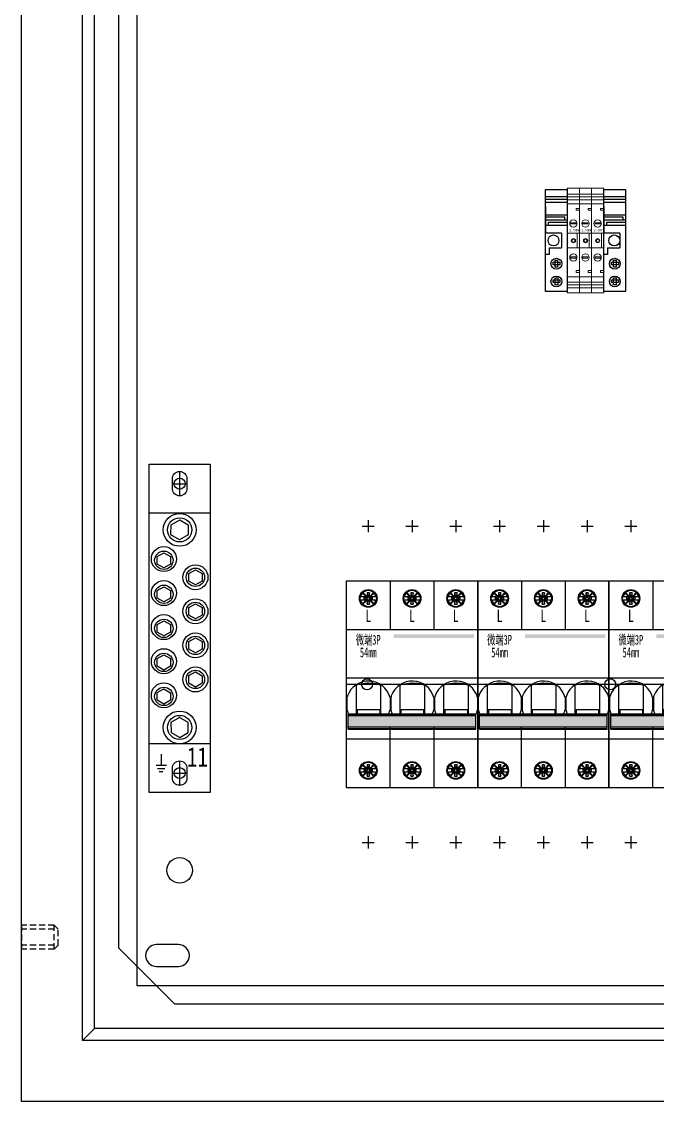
# Model space of a CAD drawing. Extents: x 1461237 to 1461837, y 399091 to 400091.
# Drawn here: x 1461236.8 to 1461498.3, y 399090.6 to 399534.6 of the extents above; entities that cross this region are included whole.
import ezdxf
from ezdxf.enums import TextEntityAlignment as Align

# ---------------------------------------------------------------- set-up
doc = ezdxf.new("R2010")
doc.units = 0
doc.header["$MEASUREMENT"] = 0
for name, pattern in [('DASH', [0.35, 0.25, -0.1]), ('HIDDEN', [0.375, 0.25, -0.125]), ('LYJS-XX', [0.35, 0.25, -0.1])]:
    doc.linetypes.add(name, pattern=pattern)
for name, color, linetype in [('LY-JS-BJ', 7, 'Continuous'), ('LY-JS-YQJ', 7, 'Continuous'), ('布置图', 20, 'Continuous')]:
    doc.layers.add(name, color=color, linetype=linetype)
doc.layers.add('LY-二次控制图', color=7, linetype='Continuous', lineweight=18)
doc.styles.add('-宋体', font='', dxfattribs={"width": 0.65})
doc.styles.add('LY-SJ-元器件', font='', dxfattribs={"width": 0.6, "height": 4})
doc.styles.get('-宋体').set_extended_font_data('NSimSun')
doc.styles.get('LY-SJ-元器件').set_extended_font_data('SimSun')

# ---------------------------------------------------------------- blocks, each defined once
blk = doc.blocks.new('A$C7F2E4CF4')
at = {"layer": 'LY-JS-YQJ', "color": 1, "linetype": 'DASH'}
for p, q in [((0, 5), (0, -5)), ((-3, 0), (3, 0))]:
    blk.add_line(p, q, dxfattribs=at)
at = {"layer": 'LY-JS-YQJ', "color": 0, "linetype": 'ByBlock'}
blk.add_lwpolyline([(0, 5), (0, 5, -0.414214), (3, 2), (3, -2, -0.414214), (0, -5), (0, -5, -0.414214), (-3, -2), (-3, 2, -0.414214)], format="xyb", close=True, dxfattribs=at)
blk = doc.blocks.new('11位地排2021')
at = {"layer": 'LY-JS-YQJ', "color": 1, "linetype": 'ByBlock'}
for p, q in [((4.95, 15.76), (4.95, 11.28)), ((2.87, 11.28), (7.03, 11.28)), ((3.41, 9.93), (6.43, 9.93)), ((4.14, 8.58), (5.65, 8.58))]:
    blk.add_line(p, q, dxfattribs=at)
at = {"layer": 'LY-JS-YQJ', "color": 2, "linetype": 'ByBlock'}
blk.add_lwpolyline([(25, 135), (25, 0), (0, 0), (0, 135)], close=True, dxfattribs=at)
for points in [[(0, 115), (25, 115)], [(25, 20), (0, 20)]]:
    blk.add_lwpolyline(points, dxfattribs=at)
at = {"layer": 'LY-JS-YQJ', "color": 3}
for points in [[(12.49, 103.91), (8.94, 105.97), (8.96, 110.07), (12.51, 112.1), (16.06, 110.04), (16.04, 105.94)], [(5.99, 92.38), (3.29, 93.95), (3.3, 97.07), (6.01, 98.62), (8.71, 97.05), (8.7, 93.93)], [(18.99, 85.38), (16.29, 86.95), (16.3, 90.07), (19.01, 91.62), (21.71, 90.05), (21.7, 86.93)], [(5.99, 78.38), (3.29, 79.95), (3.3, 83.07), (6.01, 84.62), (8.71, 83.05), (8.7, 79.93)], [(18.99, 71.38), (16.29, 72.95), (16.3, 76.07), (19.01, 77.62), (21.71, 76.05), (21.7, 72.93)], [(5.99, 64.38), (3.29, 65.95), (3.3, 69.07), (6.01, 70.62), (8.71, 69.05), (8.7, 65.93)], [(18.99, 57.38), (16.29, 58.95), (16.3, 62.07), (19.01, 63.62), (21.71, 62.05), (21.7, 58.93)], [(5.99, 50.38), (3.29, 51.95), (3.3, 55.07), (6.01, 56.62), (8.71, 55.05), (8.7, 51.93)], [(18.99, 43.38), (16.29, 44.95), (16.3, 48.07), (19.01, 49.62), (21.71, 48.05), (21.7, 44.93)], [(5.99, 36.38), (3.29, 37.95), (3.3, 41.07), (6.01, 42.62), (8.71, 41.05), (8.7, 37.93)], [(12.49, 30.86), (8.94, 28.8), (8.96, 24.7), (12.51, 22.66), (16.06, 24.72), (16.04, 28.82)]]:
    blk.add_lwpolyline(points, close=True, dxfattribs=at)
for centre, radius in [((12.5, 108.01), 6.76), ((12.5, 108.01), 4.97), ((6, 96), 5.14), ((6, 95.5), 3.78), ((19, 88.5), 5.14), ((19, 88.5), 3.78), ((6, 82), 5.14), ((6, 81.5), 3.78), ((19, 74.5), 5.14), ((19, 74.5), 3.78), ((6, 68), 5.14), ((6, 67.5), 3.78), ((19, 60.5), 5.14), ((19, 60.5), 3.78), ((6, 54), 5.14), ((6, 53.5), 3.78), ((19, 46.5), 5.14), ((19, 46.5), 3.78), ((6, 40), 5.14), ((6, 39.5), 3.78), ((12.5, 26.76), 6.76), ((12.5, 26.76), 4.97)]:
    blk.add_circle(centre, radius, dxfattribs=at)
at = {"layer": 'LY-JS-YQJ', "color": 0}
for p in [(12.5, 127), (12.5, 8)]:
    blk.add_blockref('A$C7F2E4CF4', p, dxfattribs=at)
at = {"layer": 'LY-JS-YQJ', "color": 4, "style": '-宋体', "width": 0.8}
blk.add_text('11', height=8, dxfattribs=at).set_placement((15.47, 10.63))
blk = doc.blocks.new('端子堵头')
at = {"layer": 'LY-JS-YQJ'}
for p, q in [((0, 39.03), (9, 39.03)), ((0, 37.96), (9, 37.96)), ((0, 36.73), (9, 36.73)), ((0, 35), (0, 24)), ((0, 31.48), (9, 31.48)), ((9, 35), (9, 24)), ((9, 34.58), (9, 33.47)), ((7.97, 30.59), (0, 30.59)), ((0, 29.53), (9, 29.53)), ((0, 27.32), (9, 27.32)), ((1.25, 27.32), (1.25, 28.56)), ((1.25, 28.56), (9, 28.56)), ((7.97, 29.53), (7.97, 30.59)), ((6.66, 24), (0, 24)), ((6.66, 24), (6.66, 18)), ((1.59, 18), (1.59, 15.27)), ((1.59, 18), (6.66, 18)), ((1.59, 15.27), (0, 15.27))]:
    blk.add_line(p, q, dxfattribs=at)
for points in [[(0, 42), (9, 42), (9, 0), (0, 0)], [(3.2, 12.05), (6.01, 12.05), (6.01, 10.99), (3.2, 10.99)], [(5.06, 12.84), (5.06, 10.03), (3.99, 10.03), (3.99, 12.84)], [(3.2, 4.76), (6.01, 4.76), (6.01, 3.69), (3.2, 3.69)], [(5.13, 5.6), (5.13, 2.79), (4.06, 2.79), (4.06, 5.6)]]:
    blk.add_lwpolyline(points, close=True, dxfattribs=at)
for centre in [(4.54, 11.43), (4.54, 4.14)]:
    blk.add_circle(centre, 2.23, dxfattribs=at)
blk = doc.blocks.new('A$C03D07FCC')
for p, q in [((0, 19.03), (5, 19.03)), ((0, 17.96), (5, 17.96)), ((5, 19.03), (10, 19.03)), ((5, 17.96), (10, 17.96)), ((0, 16.73), (5, 16.73)), ((5, 16.73), (10, 16.73)), ((5, 13.21), (3.66, 13.21)), ((3.66, 13.21), (3.66, 12.43)), ((3.66, 12.43), (5, 12.43)), ((5, 12.43), (5, 11.32)), ((10, 13.21), (8.66, 13.21)), ((8.66, 13.21), (8.66, 12.43)), ((8.66, 12.43), (10, 12.43)), ((0, 3), (5, 3)), ((4.07, 3), (4.07, -3)), ((5, 3), (10, 3)), ((9.07, 3), (9.07, -3)), ((0, -3), (5, -3)), ((5, -3), (10, -3)), ((5, -12.33), (3.66, -12.33)), ((3.66, -12.33), (3.66, -13.11)), ((3.66, -13.11), (5, -13.11)), ((10, -12.33), (8.66, -12.33)), ((8.66, -12.33), (8.66, -13.11)), ((8.66, -13.11), (10, -13.11)), ((0, -17.12), (5, -17.12)), ((5, -17.12), (10, -17.12)), ((0, -18.19), (5, -18.19)), ((0, -19.42), (5, -19.42)), ((5, -18.19), (10, -18.19)), ((5, -19.42), (10, -19.42))]:
    blk.add_line(p, q)
at = {"color": 2}
for p, q in [((10, 19.03), (15, 19.03)), ((10, 17.96), (15, 17.96)), ((10, 16.73), (15, 16.73)), ((10, 12.43), (10, 11.32)), ((15, 13.21), (13.66, 13.21)), ((13.66, 13.21), (13.66, 12.43)), ((13.66, 12.43), (15, 12.43)), ((15, 12.43), (15, 11.32)), ((10, 3), (15, 3)), ((14.07, 3), (14.07, -3)), ((10, -3), (15, -3)), ((15, -12.33), (13.66, -12.33)), ((13.66, -12.33), (13.66, -13.11)), ((13.66, -13.11), (15, -13.11)), ((10, -17.12), (15, -17.12)), ((10, -18.19), (15, -18.19)), ((10, -19.42), (15, -19.42))]:
    blk.add_line(p, q, dxfattribs=at)
for points in [[(0, 21.5), (5, 21.5), (5, -21.5), (0, -21.5)], [(5, 21.5), (10, 21.5), (10, -21.5), (5, -21.5)], [(0, 15), (5, 15), (5, -15), (0, -15)], [(5, 15), (10, 15), (10, -15), (5, -15)], [(1.47, 7.3), (3.53, 7.3), (3.53, 6.79), (1.47, 6.79)], [(6.47, 7.3), (8.53, 7.3), (8.53, 6.79), (6.47, 6.79)], [(1.47, -6.71), (3.53, -6.71), (3.53, -7.23), (1.47, -7.23)], [(6.47, -6.71), (8.53, -6.71), (8.53, -7.23), (6.47, -7.23)]]:
    blk.add_lwpolyline(points, close=True)
for points in [[(10, 21.5), (15, 21.5), (15, -21.5), (10, -21.5)], [(10, 15), (15, 15), (15, -15), (10, -15)], [(11.47, 7.3), (13.53, 7.3), (13.53, 6.79), (11.47, 6.79)], [(11.47, -6.71), (13.53, -6.71), (13.53, -7.23), (11.47, -7.23)]]:
    blk.add_lwpolyline(points, close=True, dxfattribs=at)
for centre, radius in [((2.5, 7), 1.5), ((7.5, 7), 1.5), ((2.52, -0.08), 0.879), ((2.52, -0.08), 0.879), ((2.52, -0.08), 0.59), ((7.52, -0.08), 0.879), ((7.52, -0.08), 0.879), ((7.52, -0.08), 0.59), ((2.5, -7), 1.5), ((7.5, -7), 1.5)]:
    blk.add_circle(centre, radius)
for centre, radius in [((12.5, 7), 1.5), ((12.52, -0.08), 0.879), ((12.52, -0.08), 0.879), ((12.52, -0.08), 0.59), ((12.5, -7), 1.5)]:
    blk.add_circle(centre, radius, dxfattribs=at)
at = {"layer": 'LY-二次控制图', "lineweight": -3}
blk.add_blockref('端子堵头', (15, -21), dxfattribs=at)
at = {"char_height": 1, "width": 2.5692, "attachment_point": 1}
for insert in [(0.91, 4.81), (5.91, 4.81)]:
    blk.add_mtext('2.5mm', dxfattribs=dict(at, insert=insert))
at = {"color": 2, "insert": (10.91, 4.81), "char_height": 1, "width": 2.5692, "attachment_point": 1}
blk.add_mtext('2.5mm', dxfattribs=at)
blk = doc.blocks.new('微端3P-54mm-2022.1')
h = blk.add_hatch(color=3)
h.dxf.hatch_style = 1
h.paths.add_polyline_path([(52.5, 19), (52.5, 20.5), (19.5, 20.5), (19.5, 19)])
h = blk.add_hatch(color=0)
h.dxf.hatch_style = 1
h.paths.add_polyline_path([(53.3, -17.47), (53.3, -12.97), (0.7, -12.97), (0.7, -17.47)])
at = {"color": 1}
for p, q in [((9, 67.5), (9, 62.5)), ((27, 67.5), (27, 62.5)), ((45, 67.5), (45, 62.5)), ((6.5, 65), (11.5, 65)), ((24.5, 65), (29.5, 65)), ((42.5, 65), (47.5, 65)), ((0, 0), (54, 0)), ((6.5, -65), (11.5, -65)), ((9, -62.5), (9, -67.5)), ((24.5, -65), (29.5, -65)), ((27, -62.5), (27, -67.5)), ((42.5, -65), (47.5, -65)), ((45, -62.5), (45, -67.5))]:
    blk.add_line(p, q, dxfattribs=at)
at = {"color": 0}
for p, q in [((0, -42.5), (0, 42.5)), ((0, 42.5), (54, 42.5)), ((18, 42.5), (18, 22.5)), ((36, 42.5), (36, 22.5)), ((54, 42.5), (54, -42.5)), ((0, 22.5), (54, 22.5)), ((54, 2.5), (0, 2.5)), ((18, -42.5), (18, -17.47)), ((36, -17.47), (36, -42.5)), ((54, -22.5), (0, -22.5)), ((54, -42.5), (0, -42.5))]:
    blk.add_line(p, q, dxfattribs=at)
at = {"color": 0, "linetype": 'Continuous', "lineweight": 25}
for p, q in [((7.95, 35.91), (5.59, 35.91)), ((6.7, 37.82), (6.49, 37.61)), ((6.49, 37.61), (6.6, 37.5)), ((6.6, 37.5), (8.15, 35.95)), ((6.81, 37.71), (6.7, 37.82)), ((8.39, 36.13), (6.81, 37.71)), ((7.25, 35.91), (7.25, 34.71)), ((7.25, 35.91), (8, 35.46)), ((8.5, 37.66), (8.5, 36.46)), ((8.5, 37.66), (8.85, 36.31)), ((9.5, 37.66), (8.5, 37.66)), ((8.5, 36.46), (8.85, 35.96)), ((9.15, 36.31), (8.85, 36.31)), ((8.85, 36.31), (8.85, 35.96)), ((9.5, 37.66), (9.15, 36.31)), ((9.5, 36.46), (9.15, 35.96)), ((9.15, 35.96), (9.15, 36.31)), ((9.5, 36.46), (9.5, 37.66)), ((11.19, 37.71), (9.61, 36.13)), ((9.85, 35.95), (11.4, 37.5)), ((10.75, 35.91), (10, 35.46)), ((12.42, 35.91), (10.05, 35.91)), ((10.75, 34.71), (10.75, 35.91)), ((11.3, 37.82), (11.19, 37.71)), ((11.51, 37.61), (11.3, 37.82)), ((11.4, 37.5), (11.51, 37.61)), ((25.95, 35.91), (23.59, 35.91)), ((24.7, 37.82), (24.49, 37.61)), ((24.49, 37.61), (24.6, 37.5)), ((24.6, 37.5), (26.15, 35.95)), ((24.81, 37.71), (24.7, 37.82)), ((26.39, 36.13), (24.81, 37.71)), ((25.25, 35.91), (25.25, 34.71)), ((25.25, 35.91), (26, 35.46)), ((27.5, 37.66), (26.5, 37.66)), ((26.5, 37.66), (26.5, 36.46)), ((26.5, 37.66), (26.85, 36.31)), ((26.5, 36.46), (26.85, 35.96)), ((26.85, 36.31), (26.85, 35.96)), ((27.15, 36.31), (26.85, 36.31)), ((27.5, 37.66), (27.15, 36.31)), ((27.5, 36.46), (27.15, 35.96)), ((27.15, 35.96), (27.15, 36.31)), ((27.5, 36.46), (27.5, 37.66)), ((29.19, 37.71), (27.61, 36.13)), ((27.85, 35.95), (29.4, 37.5)), ((28.75, 35.91), (28, 35.46)), ((30.42, 35.91), (28.05, 35.91)), ((28.75, 34.71), (28.75, 35.91)), ((29.3, 37.82), (29.19, 37.71)), ((29.51, 37.61), (29.3, 37.82)), ((29.4, 37.5), (29.51, 37.61)), ((43.95, 35.91), (41.59, 35.91)), ((42.7, 37.82), (42.49, 37.61)), ((42.49, 37.61), (42.6, 37.5)), ((42.6, 37.5), (44.15, 35.95)), ((42.81, 37.71), (42.7, 37.82)), ((44.39, 36.13), (42.81, 37.71)), ((43.25, 35.91), (43.25, 34.71)), ((43.25, 35.91), (44, 35.46)), ((44.5, 37.66), (44.85, 36.31)), ((45.5, 37.66), (44.5, 37.66)), ((44.5, 37.66), (44.5, 36.46)), ((44.5, 36.46), (44.85, 35.96)), ((44.85, 36.31), (44.85, 35.96)), ((45.15, 36.31), (44.85, 36.31)), ((45.5, 37.66), (45.15, 36.31)), ((45.5, 36.46), (45.15, 35.96)), ((45.15, 35.96), (45.15, 36.31)), ((45.5, 36.46), (45.5, 37.66)), ((47.19, 37.71), (45.61, 36.13)), ((45.85, 35.95), (47.4, 37.5)), ((46.75, 35.91), (46, 35.46)), ((48.42, 35.91), (46.05, 35.91)), ((46.75, 34.71), (46.75, 35.91)), ((47.3, 37.82), (47.19, 37.71)), ((47.51, 37.61), (47.3, 37.82)), ((47.4, 37.5), (47.51, 37.61)), ((5.58, 34.71), (7.95, 34.71)), ((6.6, 33.12), (6.49, 33.01)), ((6.49, 33.01), (6.7, 32.8)), ((8.15, 34.67), (6.6, 33.12)), ((6.7, 32.8), (6.81, 32.91)), ((6.81, 32.91), (8.39, 34.49)), ((7.25, 34.71), (8, 35.16)), ((8, 35.46), (8, 35.16)), ((8.25, 35.46), (8, 35.46)), ((8, 35.16), (8.25, 35.16)), ((8.5, 34.16), (8.85, 34.65)), ((8.5, 32.96), (8.85, 34.31)), ((8.5, 34.16), (8.5, 32.96)), ((8.5, 32.96), (9.5, 32.96)), ((8.85, 34.65), (8.85, 34.31)), ((8.85, 34.31), (9.15, 34.31)), ((9, 31.81), (9, 32.06)), ((9.5, 34.16), (9.15, 34.66)), ((9.15, 34.31), (9.15, 34.66)), ((9.15, 34.31), (9.5, 32.96)), ((9.5, 32.96), (9.5, 34.16)), ((9.61, 34.49), (11.19, 32.91)), ((10, 35.46), (9.75, 35.46)), ((9.75, 35.16), (10, 35.16)), ((11.4, 33.12), (9.85, 34.67)), ((10, 35.16), (10, 35.46)), ((10.75, 34.71), (10, 35.16)), ((10.05, 34.71), (12.41, 34.71)), ((11.19, 32.91), (11.3, 32.8)), ((11.3, 32.8), (11.51, 33.01)), ((11.51, 33.01), (11.4, 33.12)), ((23.58, 34.71), (25.95, 34.71)), ((24.6, 33.12), (24.49, 33.01)), ((24.49, 33.01), (24.7, 32.8)), ((26.15, 34.67), (24.6, 33.12)), ((24.7, 32.8), (24.81, 32.91)), ((24.81, 32.91), (26.39, 34.49)), ((25.25, 34.71), (26, 35.16)), ((26, 35.46), (26, 35.16)), ((26.25, 35.46), (26, 35.46)), ((26, 35.16), (26.25, 35.16)), ((26.5, 34.16), (26.85, 34.65)), ((26.5, 32.96), (26.85, 34.31)), ((26.5, 34.16), (26.5, 32.96)), ((26.5, 32.96), (27.5, 32.96)), ((26.85, 34.65), (26.85, 34.31)), ((26.85, 34.31), (27.15, 34.31)), ((27, 31.81), (27, 32.06)), ((27.15, 34.31), (27.15, 34.66)), ((27.5, 34.16), (27.15, 34.66)), ((27.15, 34.31), (27.5, 32.96)), ((27.5, 32.96), (27.5, 34.16)), ((27.61, 34.49), (29.19, 32.91)), ((28, 35.46), (27.75, 35.46)), ((27.75, 35.16), (28, 35.16)), ((29.4, 33.12), (27.85, 34.67)), ((28, 35.16), (28, 35.46)), ((28.75, 34.71), (28, 35.16)), ((28.05, 34.71), (30.41, 34.71)), ((29.19, 32.91), (29.3, 32.8)), ((29.3, 32.8), (29.51, 33.01)), ((29.51, 33.01), (29.4, 33.12)), ((41.58, 34.71), (43.95, 34.71)), ((42.6, 33.12), (42.49, 33.01)), ((42.49, 33.01), (42.7, 32.8)), ((44.15, 34.67), (42.6, 33.12)), ((42.7, 32.8), (42.81, 32.91)), ((42.81, 32.91), (44.39, 34.49)), ((43.25, 34.71), (44, 35.16)), ((44, 35.46), (44, 35.16)), ((44.25, 35.46), (44, 35.46)), ((44, 35.16), (44.25, 35.16)), ((44.5, 34.16), (44.85, 34.65)), ((44.5, 32.96), (44.85, 34.31)), ((44.5, 34.16), (44.5, 32.96)), ((44.5, 32.96), (45.5, 32.96)), ((44.85, 34.65), (44.85, 34.31)), ((44.85, 34.31), (45.15, 34.31)), ((45, 31.81), (45, 32.06)), ((45.15, 34.31), (45.15, 34.66)), ((45.5, 34.16), (45.15, 34.66)), ((45.15, 34.31), (45.5, 32.96)), ((45.5, 32.96), (45.5, 34.16)), ((45.61, 34.49), (47.19, 32.91)), ((46, 35.46), (45.75, 35.46)), ((45.75, 35.16), (46, 35.16)), ((47.4, 33.12), (45.85, 34.67)), ((46, 35.16), (46, 35.46)), ((46.75, 34.71), (46, 35.16)), ((46.05, 34.71), (48.41, 34.71)), ((47.19, 32.91), (47.3, 32.8)), ((47.3, 32.8), (47.51, 33.01)), ((47.51, 33.01), (47.4, 33.12)), ((4.1, -12.22), (4.1, -0.35)), ((14.1, -0.35), (14.1, -12.22)), ((22.1, -12.22), (22.1, -0.35)), ((32.1, -0.35), (32.1, -12.22)), ((40.1, -12.22), (40.1, -0.35)), ((50.1, -0.35), (50.1, -12.22)), ((0.25, -5.47), (0.25, -10.49)), ((17.95, -5.47), (17.95, -10.49)), ((18.25, -5.47), (18.25, -10.49)), ((35.95, -5.47), (35.95, -10.49)), ((36.25, -5.47), (36.25, -10.49)), ((53.95, -5.47), (53.95, -10.49)), ((53.3, -12.22), (0.7, -12.22)), ((0.7, -18.44), (0.7, -12.22)), ((53.3, -12.44), (0.7, -12.44)), ((53.3, -12.97), (0.7, -12.97)), ((4.45, -10.38), (4.45, -12.22)), ((4.45, -10.38), (13.75, -10.38)), ((13.75, -10.38), (13.75, -12.22)), ((22.45, -10.38), (22.45, -12.22)), ((22.45, -10.38), (31.75, -10.38)), ((31.75, -10.38), (31.75, -12.22)), ((40.45, -10.38), (40.45, -12.22)), ((40.45, -10.38), (49.75, -10.38)), ((49.75, -10.38), (49.75, -12.22)), ((53.3, -18.44), (53.3, -12.22)), ((0.7, -17.47), (53.3, -17.47)), ((0.7, -18.13), (53.3, -18.13)), ((0.7, -18.44), (53.3, -18.44)), ((7.95, -34.8), (5.59, -34.8)), ((6.7, -32.89), (6.49, -33.1)), ((6.49, -33.1), (6.6, -33.21)), ((6.6, -33.21), (8.15, -34.76)), ((6.81, -33), (6.7, -32.89)), ((8.39, -34.58), (6.81, -33)), ((7.25, -34.8), (7.25, -36)), ((7.25, -34.8), (8, -35.25)), ((8, -35.25), (8, -35.55)), ((8.25, -35.25), (8, -35.25)), ((8.5, -33.05), (8.85, -34.4)), ((9.5, -33.05), (8.5, -33.05)), ((8.5, -33.05), (8.5, -34.25)), ((8.5, -34.25), (8.85, -34.75)), ((9.15, -34.4), (8.85, -34.4)), ((8.85, -34.4), (8.85, -34.75)), ((9.5, -33.05), (9.15, -34.4)), ((9.5, -34.25), (9.15, -34.75)), ((9.15, -34.75), (9.15, -34.4)), ((9.5, -34.25), (9.5, -33.05)), ((11.19, -33), (9.61, -34.58)), ((10, -35.25), (9.75, -35.25)), ((9.85, -34.76), (11.4, -33.21)), ((10.75, -34.8), (10, -35.25)), ((10, -35.55), (10, -35.25)), ((12.42, -34.8), (10.05, -34.8)), ((10.75, -36), (10.75, -34.8)), ((11.3, -32.89), (11.19, -33)), ((11.51, -33.1), (11.3, -32.89)), ((11.4, -33.21), (11.51, -33.1)), ((25.95, -34.8), (23.59, -34.8)), ((24.7, -32.89), (24.49, -33.1)), ((24.49, -33.1), (24.6, -33.21)), ((24.6, -33.21), (26.15, -34.76)), ((24.81, -33), (24.7, -32.89)), ((26.39, -34.58), (24.81, -33)), ((25.25, -34.8), (25.25, -36)), ((25.25, -34.8), (26, -35.25)), ((26, -35.25), (26, -35.55)), ((26.25, -35.25), (26, -35.25)), ((26.5, -33.05), (26.5, -34.25)), ((27.5, -33.05), (26.5, -33.05)), ((26.5, -33.05), (26.85, -34.4)), ((26.5, -34.25), (26.85, -34.75)), ((27.15, -34.4), (26.85, -34.4)), ((26.85, -34.4), (26.85, -34.75)), ((27.5, -33.05), (27.15, -34.4)), ((27.5, -34.25), (27.15, -34.75)), ((27.15, -34.75), (27.15, -34.4)), ((27.5, -34.25), (27.5, -33.05)), ((29.19, -33), (27.61, -34.58)), ((28, -35.25), (27.75, -35.25)), ((27.85, -34.76), (29.4, -33.21)), ((28.75, -34.8), (28, -35.25)), ((28, -35.55), (28, -35.25)), ((30.42, -34.8), (28.05, -34.8)), ((28.75, -36), (28.75, -34.8)), ((29.3, -32.89), (29.19, -33)), ((29.51, -33.1), (29.3, -32.89)), ((29.4, -33.21), (29.51, -33.1)), ((43.95, -34.8), (41.59, -34.8)), ((42.7, -32.89), (42.49, -33.1)), ((42.49, -33.1), (42.6, -33.21)), ((42.6, -33.21), (44.15, -34.76)), ((42.81, -33), (42.7, -32.89)), ((44.39, -34.58), (42.81, -33)), ((43.25, -34.8), (44, -35.25)), ((43.25, -34.8), (43.25, -36)), ((44, -35.25), (44, -35.55)), ((44.25, -35.25), (44, -35.25)), ((44.5, -33.05), (44.85, -34.4)), ((45.5, -33.05), (44.5, -33.05)), ((44.5, -33.05), (44.5, -34.25)), ((44.5, -34.25), (44.85, -34.75)), ((44.85, -34.4), (44.85, -34.75)), ((45.15, -34.4), (44.85, -34.4)), ((45.5, -33.05), (45.15, -34.4)), ((45.5, -34.25), (45.15, -34.75)), ((45.15, -34.75), (45.15, -34.4)), ((45.5, -34.25), (45.5, -33.05)), ((47.19, -33), (45.61, -34.58)), ((46, -35.25), (45.75, -35.25)), ((45.85, -34.76), (47.4, -33.21)), ((46.75, -34.8), (46, -35.25)), ((46, -35.55), (46, -35.25)), ((48.42, -34.8), (46.05, -34.8)), ((46.75, -36), (46.75, -34.8)), ((47.3, -32.89), (47.19, -33)), ((47.51, -33.1), (47.3, -32.89)), ((47.4, -33.21), (47.51, -33.1)), ((5.58, -36), (7.95, -36)), ((6.6, -37.59), (6.49, -37.7)), ((6.49, -37.7), (6.7, -37.91)), ((8.15, -36.04), (6.6, -37.59)), ((6.7, -37.91), (6.81, -37.8)), ((6.81, -37.8), (8.39, -36.22)), ((7.25, -36), (8, -35.55)), ((8, -35.55), (8.25, -35.55)), ((8.5, -36.55), (8.85, -36.05)), ((8.5, -37.75), (8.85, -36.4)), ((8.5, -36.55), (8.5, -37.75)), ((8.5, -37.75), (9.5, -37.75)), ((8.85, -36.05), (8.85, -36.4)), ((8.85, -36.4), (9.15, -36.4)), ((9, -38.9), (9, -38.65)), ((9.5, -36.55), (9.15, -36.05)), ((9.15, -36.4), (9.15, -36.05)), ((9.15, -36.4), (9.5, -37.75)), ((9.5, -37.75), (9.5, -36.55)), ((9.61, -36.22), (11.19, -37.8)), ((9.75, -35.55), (10, -35.55)), ((11.4, -37.59), (9.85, -36.04)), ((10.75, -36), (10, -35.55)), ((10.05, -36), (12.41, -36)), ((11.19, -37.8), (11.3, -37.91)), ((11.3, -37.91), (11.51, -37.7)), ((11.51, -37.7), (11.4, -37.59)), ((23.58, -36), (25.95, -36)), ((24.6, -37.59), (24.49, -37.7)), ((24.49, -37.7), (24.7, -37.91)), ((26.15, -36.04), (24.6, -37.59)), ((24.7, -37.91), (24.81, -37.8)), ((24.81, -37.8), (26.39, -36.22)), ((25.25, -36), (26, -35.55)), ((26, -35.55), (26.25, -35.55)), ((26.5, -36.55), (26.85, -36.05)), ((26.5, -37.75), (26.85, -36.4)), ((26.5, -36.55), (26.5, -37.75)), ((26.5, -37.75), (27.5, -37.75)), ((26.85, -36.05), (26.85, -36.4)), ((26.85, -36.4), (27.15, -36.4)), ((27, -38.9), (27, -38.65)), ((27.15, -36.4), (27.15, -36.05)), ((27.5, -36.55), (27.15, -36.05)), ((27.15, -36.4), (27.5, -37.75)), ((27.5, -37.75), (27.5, -36.55)), ((27.61, -36.22), (29.19, -37.8)), ((27.75, -35.55), (28, -35.55)), ((29.4, -37.59), (27.85, -36.04)), ((28.75, -36), (28, -35.55)), ((28.05, -36), (30.41, -36)), ((29.19, -37.8), (29.3, -37.91)), ((29.3, -37.91), (29.51, -37.7)), ((29.51, -37.7), (29.4, -37.59)), ((41.58, -36), (43.95, -36)), ((42.6, -37.59), (42.49, -37.7)), ((42.49, -37.7), (42.7, -37.91)), ((44.15, -36.04), (42.6, -37.59)), ((42.7, -37.91), (42.81, -37.8)), ((42.81, -37.8), (44.39, -36.22)), ((43.25, -36), (44, -35.55)), ((44, -35.55), (44.25, -35.55)), ((44.5, -36.55), (44.85, -36.05)), ((44.5, -37.75), (44.85, -36.4)), ((44.5, -36.55), (44.5, -37.75)), ((44.5, -37.75), (45.5, -37.75)), ((44.85, -36.05), (44.85, -36.4)), ((44.85, -36.4), (45.15, -36.4)), ((45, -38.9), (45, -38.65)), ((45.15, -36.4), (45.15, -36.05)), ((45.5, -36.55), (45.15, -36.05)), ((45.15, -36.4), (45.5, -37.75)), ((45.5, -37.75), (45.5, -36.55)), ((45.61, -36.22), (47.19, -37.8)), ((45.75, -35.55), (46, -35.55)), ((47.4, -37.59), (45.85, -36.04)), ((46.75, -36), (46, -35.55)), ((46.05, -36), (48.41, -36)), ((47.19, -37.8), (47.3, -37.91)), ((47.3, -37.91), (47.51, -37.7)), ((47.51, -37.7), (47.4, -37.59))]:
    blk.add_line(p, q, dxfattribs=at)
at = {"color": 0}
for centre, radius in [((9, 35.31), 3.64), ((9, 35.31), 3.39), ((27, 35.31), 3.64), ((27, 35.31), 3.39), ((45, 35.31), 3.64), ((45, 35.31), 3.39), ((9, -35.4), 3.64), ((9, -35.4), 3.39), ((27, -35.4), 3.64), ((27, -35.4), 3.39), ((45, -35.4), 3.64), ((45, -35.4), 3.39)]:
    blk.add_circle(centre, radius, dxfattribs=at)
at = {"color": 0, "linetype": 'Continuous', "lineweight": 25}
for centre in [(9, 35.31), (27, 35.31), (45, 35.31), (9, -35.4), (27, -35.4), (45, -35.4)]:
    blk.add_circle(centre, 3.5, dxfattribs=at)
for centre, radius, start, end in [((9, 35.31), 3.25, 137.6454, 169.3613), ((9, 35.31), 3.25, 47.6454, 132.3546), ((7.95, 36.46), 0.552, 270, 360), ((8.31, 35.96), 0.494, 282.0203, 298.836), ((8.23, 36.09), 0.641, 299.0084, 316.9423), ((8.33, 36), 0.506, 316.5183, 337.4465), ((8.03, 36.13), 0.834, 337.6013, 343.0532), ((6.62, 36.56), 2.31, 342.9388, 344.9228), ((11.38, 36.56), 2.31, 195.0773, 196.4013), ((10.39, 36.26), 1.27, 196.1312, 198.5273), ((9.89, 36.09), 0.747, 198.5233, 202.5755), ((9.65, 35.99), 0.49, 202.3673, 217.7617), ((9.77, 36.09), 0.636, 218.1132, 238.5766), ((9.7, 35.97), 0.5, 238.269, 257.922), ((10.05, 36.46), 0.552, 180, 270), ((9, 35.31), 3.25, 10.6387, 42.3546), ((27, 35.31), 3.25, 137.6454, 169.3613), ((27, 35.31), 3.25, 47.6454, 132.3546), ((25.95, 36.46), 0.552, 270, 360), ((26.31, 35.96), 0.494, 282.0203, 298.836), ((26.23, 36.09), 0.641, 299.0084, 316.9423), ((26.33, 36), 0.506, 316.5183, 337.4465), ((26.03, 36.13), 0.834, 337.6013, 343.0532), ((24.62, 36.56), 2.31, 342.9388, 344.9228), ((29.38, 36.56), 2.31, 195.0773, 196.4013), ((28.39, 36.26), 1.27, 196.1312, 198.5273), ((27.89, 36.09), 0.747, 198.5233, 202.5755), ((27.65, 35.99), 0.49, 202.3673, 217.7617), ((27.77, 36.09), 0.636, 218.1132, 238.5766), ((27.7, 35.97), 0.5, 238.269, 257.922), ((28.05, 36.46), 0.552, 180, 270), ((27, 35.31), 3.25, 10.6387, 42.3546), ((45, 35.31), 3.25, 137.6454, 169.3613), ((45, 35.31), 3.25, 47.6454, 132.3546), ((43.95, 36.46), 0.552, 270, 360), ((44.31, 35.96), 0.494, 282.0203, 298.836), ((44.23, 36.09), 0.641, 299.0084, 316.9423), ((44.33, 36), 0.506, 316.5183, 337.4465), ((44.03, 36.13), 0.834, 337.6013, 343.0532), ((42.62, 36.56), 2.31, 342.9388, 344.9228), ((47.38, 36.56), 2.31, 195.0773, 196.4013), ((46.39, 36.26), 1.27, 196.1312, 198.5273), ((45.89, 36.09), 0.747, 198.5233, 202.5755), ((45.65, 35.99), 0.49, 202.3673, 217.7617), ((45.77, 36.09), 0.636, 218.1132, 238.5766), ((45.7, 35.97), 0.5, 238.269, 257.922), ((46.05, 36.46), 0.552, 180, 270), ((45, 35.31), 3.25, 10.6387, 42.3546), ((9, 35.31), 3.25, 190.6387, 222.3546), ((9, 35.31), 3.25, 227.6454, 312.3546), ((7.95, 34.16), 0.552, 0, 90), ((8.06, 37.76), 2.31, 274.6869, 276.011), ((8.06, 32.85), 2.31, 83.234, 85.2255), ((8.18, 36.73), 1.27, 275.7409, 278.1372), ((8.23, 34.32), 0.834, 77.8753, 83.3489), ((8.25, 36.21), 0.747, 278.1332, 282.1859), ((8.3, 34.65), 0.5, 58.0737, 77.8061), ((8.23, 34.53), 0.636, 37.8376, 58.3835), ((8.35, 34.62), 0.49, 22.029, 37.4855), ((8.11, 34.52), 0.747, 18.1694, 22.2379), ((7.61, 34.36), 1.27, 15.7681, 18.1735), ((6.61, 34.07), 2.31, 14.7102, 16.0393), ((11.38, 34.06), 2.31, 162.9388, 164.9228), ((9.97, 34.49), 0.834, 157.6013, 163.0532), ((9.67, 34.62), 0.506, 136.5183, 157.4465), ((9.77, 34.53), 0.641, 119.0082, 136.9423), ((9.69, 34.65), 0.494, 102.021, 118.8359), ((10.05, 34.16), 0.552, 90, 180), ((9.77, 36.3), 0.834, 257.9903, 263.442), ((9.75, 34.41), 0.747, 98.1342, 102.1867), ((9.82, 33.89), 1.27, 95.7421, 98.1383), ((9.94, 37.76), 2.31, 263.3277, 265.3115), ((9.94, 32.85), 2.31, 94.6881, 96.0122), ((9, 35.31), 3.25, 317.6454, 349.3613), ((27, 35.31), 3.25, 190.6387, 222.3546), ((27, 35.31), 3.25, 227.6454, 312.3546), ((25.95, 34.16), 0.552, 0, 90), ((26.06, 37.76), 2.31, 274.6869, 276.011), ((26.06, 32.85), 2.31, 83.234, 85.2255), ((26.18, 36.73), 1.27, 275.7409, 278.1372), ((26.23, 34.32), 0.834, 77.8753, 83.3489), ((26.25, 36.21), 0.747, 278.1332, 282.1859), ((26.3, 34.65), 0.5, 58.0737, 77.8061), ((26.23, 34.53), 0.636, 37.8376, 58.3835), ((26.35, 34.62), 0.49, 22.029, 37.4855), ((26.11, 34.52), 0.747, 18.1694, 22.2379), ((25.61, 34.36), 1.27, 15.7681, 18.1735), ((24.61, 34.07), 2.31, 14.7102, 16.0393), ((29.38, 34.06), 2.31, 162.9388, 164.9228), ((27.97, 34.49), 0.834, 157.6013, 163.0532), ((27.67, 34.62), 0.506, 136.5183, 157.4465), ((27.77, 34.53), 0.641, 119.0082, 136.9423), ((27.69, 34.65), 0.494, 102.021, 118.8359), ((28.05, 34.16), 0.552, 90, 180), ((27.77, 36.3), 0.834, 257.9903, 263.442), ((27.75, 34.41), 0.747, 98.1342, 102.1867), ((27.82, 33.89), 1.27, 95.7421, 98.1383), ((27.94, 37.76), 2.31, 263.3277, 265.3115), ((27.94, 32.85), 2.31, 94.6881, 96.0122), ((27, 35.31), 3.25, 317.6454, 349.3613), ((45, 35.31), 3.25, 190.6387, 222.3546), ((45, 35.31), 3.25, 227.6454, 312.3546), ((43.95, 34.16), 0.552, 0, 90), ((44.06, 37.76), 2.31, 274.6869, 276.011), ((44.06, 32.85), 2.31, 83.234, 85.2255), ((44.18, 36.73), 1.27, 275.7409, 278.1372), ((44.23, 34.32), 0.834, 77.8753, 83.3489), ((44.25, 36.21), 0.747, 278.1332, 282.1859), ((44.3, 34.65), 0.5, 58.0737, 77.8061), ((44.23, 34.53), 0.636, 37.8376, 58.3835), ((44.35, 34.62), 0.49, 22.029, 37.4855), ((44.11, 34.52), 0.747, 18.1694, 22.2379), ((43.61, 34.36), 1.27, 15.7681, 18.1735), ((42.61, 34.07), 2.31, 14.7102, 16.0393), ((47.38, 34.06), 2.31, 162.9388, 164.9228), ((45.97, 34.49), 0.834, 157.6013, 163.0532), ((45.67, 34.62), 0.506, 136.5183, 157.4465), ((45.77, 34.53), 0.641, 119.0082, 136.9423), ((45.69, 34.65), 0.494, 102.021, 118.8359), ((46.05, 34.16), 0.552, 90, 180), ((45.77, 36.3), 0.834, 257.9903, 263.442), ((45.75, 34.41), 0.747, 98.1342, 102.1867), ((45.82, 33.89), 1.27, 95.7421, 98.1383), ((45.94, 37.76), 2.31, 263.3277, 265.3115), ((45.94, 32.85), 2.31, 94.6881, 96.0122), ((45, 35.31), 3.25, 317.6454, 349.3613), ((9.14, -7.83), 9.19, 87.8849, 160.4296), ((8.91, -15.23), 15.64, 94.6966, 107.9265), ((9.1, -16.72), 17.13, 89.9904, 94.9002), ((9.13, -16.15), 16.57, 75.7297, 90.1184), ((9.04, -7.86), 9.23, 15.0474, 87.2502), ((27.14, -7.83), 9.19, 87.8849, 160.4296), ((26.91, -15.23), 15.64, 94.6966, 107.9265), ((27.1, -16.72), 17.13, 89.9904, 94.9002), ((27.13, -16.15), 16.57, 75.7297, 90.1184), ((27.04, -7.86), 9.23, 15.0474, 87.2502), ((45.14, -7.83), 9.19, 87.8849, 160.4296), ((44.91, -15.23), 15.64, 94.6966, 107.9265), ((45.1, -16.72), 17.13, 89.9904, 94.9002), ((45.13, -16.15), 16.57, 75.7297, 90.1184), ((45.04, -7.86), 9.23, 15.0474, 87.2502), ((10, -12.56), 12.88, 72.7867, 75.5196), ((5.82, -26.43), 27.36, 72.3845, 73.0215), ((28, -12.56), 12.88, 72.7867, 75.5196), ((23.82, -26.43), 27.36, 72.3845, 73.0215), ((46, -12.56), 12.88, 72.7867, 75.5196), ((41.82, -26.43), 27.36, 72.3845, 73.0215), ((9.37, -7.98), 9.46, 160.057, 164.6179), ((27.37, -7.98), 9.46, 160.057, 164.6179), ((45.37, -7.98), 9.46, 160.057, 164.6179), ((29.64, -1.83), 30.64, 196.4297, 196.8694), ((16.57, -5.82), 16.98, 196.781, 197.5735), ((10.04, -7.88), 10.13, 197.5731, 198.8992), ((6.94, -8.95), 6.85, 198.859, 201.3043), ((4.95, -9.74), 4.71, 201.1482, 208.2485), ((13.72, -5.01), 14.67, 208.3279, 209.4703), ((7.43, -6.37), 11.43, 329.2292, 329.8147), ((13.65, -9.95), 4.27, 329.3774, 337.9794), ((11.23, -8.97), 6.88, 337.958, 342.3373), ((5.6, -7.13), 12.8, 342.1258, 343.1767), ((-11.74, -1.89), 30.91, 343.1981, 343.8522), ((47.64, -1.83), 30.64, 196.4297, 196.8694), ((34.57, -5.82), 16.98, 196.781, 197.5735), ((28.04, -7.88), 10.13, 197.5731, 198.8992), ((24.94, -8.95), 6.85, 198.859, 201.3043), ((22.95, -9.74), 4.71, 201.1482, 208.2485), ((31.72, -5.01), 14.67, 208.3279, 209.4703), ((25.43, -6.37), 11.43, 329.2292, 329.8147), ((31.65, -9.95), 4.27, 329.3774, 337.9794), ((29.23, -8.97), 6.88, 337.958, 342.3373), ((23.6, -7.13), 12.8, 342.1258, 343.1767), ((6.26, -1.89), 30.91, 343.1981, 343.8522), ((65.64, -1.83), 30.64, 196.4297, 196.8694), ((52.57, -5.82), 16.98, 196.781, 197.5735), ((46.04, -7.88), 10.13, 197.5731, 198.8992), ((42.94, -8.95), 6.85, 198.859, 201.3043), ((40.95, -9.74), 4.71, 201.1482, 208.2485), ((49.72, -5.01), 14.67, 208.3279, 209.4703), ((43.43, -6.37), 11.43, 329.2292, 329.8147), ((49.65, -9.95), 4.27, 329.3774, 337.9794), ((47.23, -8.97), 6.88, 337.958, 342.3373), ((41.6, -7.13), 12.8, 342.1258, 343.1767), ((24.26, -1.89), 30.91, 343.1981, 343.8522), ((9, -35.4), 3.25, 137.6454, 169.3613), ((9, -35.4), 3.25, 47.6454, 132.3546), ((7.95, -34.25), 0.552, 270, 360), ((8.06, -32.94), 2.31, 274.6869, 276.011), ((8.18, -33.98), 1.27, 275.7409, 278.1372), ((8.25, -34.5), 0.747, 278.1332, 282.1859), ((8.31, -34.74), 0.494, 282.0203, 298.836), ((8.23, -34.62), 0.641, 299.0084, 316.9423), ((8.33, -34.71), 0.506, 316.5183, 337.4465), ((8.03, -34.58), 0.834, 337.6013, 343.0532), ((6.62, -34.15), 2.31, 342.9388, 344.9228), ((11.38, -34.15), 2.31, 195.0773, 196.4013), ((10.39, -34.45), 1.27, 196.1312, 198.5273), ((9.89, -34.61), 0.747, 198.5233, 202.5755), ((9.65, -34.71), 0.49, 202.3673, 217.7617), ((9.77, -34.62), 0.636, 218.1132, 238.5766), ((9.7, -34.74), 0.5, 238.269, 257.922), ((10.05, -34.25), 0.552, 180, 270), ((9.77, -34.41), 0.834, 257.9903, 263.442), ((9.94, -32.94), 2.31, 263.3277, 265.3115), ((9, -35.4), 3.25, 10.6387, 42.3546), ((27, -35.4), 3.25, 137.6454, 169.3613), ((27, -35.4), 3.25, 47.6454, 132.3546), ((25.95, -34.25), 0.552, 270, 360), ((26.06, -32.94), 2.31, 274.6869, 276.011), ((26.18, -33.98), 1.27, 275.7409, 278.1372), ((26.25, -34.5), 0.747, 278.1332, 282.1859), ((26.31, -34.74), 0.494, 282.0203, 298.836), ((26.23, -34.62), 0.641, 299.0084, 316.9423), ((26.33, -34.71), 0.506, 316.5183, 337.4465), ((26.03, -34.58), 0.834, 337.6013, 343.0532), ((24.62, -34.15), 2.31, 342.9388, 344.9228), ((29.38, -34.15), 2.31, 195.0773, 196.4013), ((28.39, -34.45), 1.27, 196.1312, 198.5273), ((27.89, -34.61), 0.747, 198.5233, 202.5755), ((27.65, -34.71), 0.49, 202.3673, 217.7617), ((27.77, -34.62), 0.636, 218.1132, 238.5766), ((27.7, -34.74), 0.5, 238.269, 257.922), ((28.05, -34.25), 0.552, 180, 270), ((27.77, -34.41), 0.834, 257.9903, 263.442), ((27.94, -32.94), 2.31, 263.3277, 265.3115), ((27, -35.4), 3.25, 10.6387, 42.3546), ((45, -35.4), 3.25, 137.6454, 169.3613), ((45, -35.4), 3.25, 47.6454, 132.3546), ((43.95, -34.25), 0.552, 270, 360), ((44.06, -32.94), 2.31, 274.6869, 276.011), ((44.18, -33.98), 1.27, 275.7409, 278.1372), ((44.25, -34.5), 0.747, 278.1332, 282.1859), ((44.31, -34.74), 0.494, 282.0203, 298.836), ((44.23, -34.62), 0.641, 299.0084, 316.9423), ((44.33, -34.71), 0.506, 316.5183, 337.4465), ((44.03, -34.58), 0.834, 337.6013, 343.0532), ((42.62, -34.15), 2.31, 342.9388, 344.9228), ((47.38, -34.15), 2.31, 195.0773, 196.4013), ((46.39, -34.45), 1.27, 196.1312, 198.5273), ((45.89, -34.61), 0.747, 198.5233, 202.5755), ((45.65, -34.71), 0.49, 202.3673, 217.7617), ((45.77, -34.62), 0.636, 218.1132, 238.5766), ((45.7, -34.74), 0.5, 238.269, 257.922), ((46.05, -34.25), 0.552, 180, 270), ((45.77, -34.41), 0.834, 257.9903, 263.442), ((45.94, -32.94), 2.31, 263.3277, 265.3115), ((45, -35.4), 3.25, 10.6387, 42.3546), ((9, -35.4), 3.25, 190.6387, 222.3546), ((9, -35.4), 3.25, 227.6454, 312.3546), ((7.95, -36.55), 0.552, 0, 90), ((8.06, -37.85), 2.31, 83.234, 85.2255), ((8.23, -36.39), 0.834, 77.8753, 83.3489), ((8.3, -36.06), 0.5, 58.0737, 77.8061), ((8.23, -36.18), 0.636, 37.8376, 58.3835), ((8.35, -36.08), 0.49, 22.029, 37.4855), ((8.11, -36.18), 0.747, 18.1694, 22.2379), ((7.61, -36.35), 1.27, 15.7681, 18.1735), ((6.61, -36.64), 2.31, 14.7102, 16.0393), ((11.38, -36.65), 2.31, 162.9388, 164.9228), ((9.97, -36.21), 0.834, 157.6013, 163.0532), ((9.67, -36.09), 0.506, 136.5183, 157.4465), ((9.77, -36.18), 0.641, 119.0082, 136.9423), ((9.69, -36.05), 0.494, 102.021, 118.8359), ((10.05, -36.55), 0.552, 90, 180), ((9.75, -36.3), 0.747, 98.1342, 102.1867), ((9.82, -36.82), 1.27, 95.7421, 98.1383), ((9.94, -37.85), 2.31, 94.6881, 96.0122), ((9, -35.4), 3.25, 317.6454, 349.3613), ((27, -35.4), 3.25, 190.6387, 222.3546), ((27, -35.4), 3.25, 227.6454, 312.3546), ((25.95, -36.55), 0.552, 0, 90), ((26.06, -37.85), 2.31, 83.234, 85.2255), ((26.23, -36.39), 0.834, 77.8753, 83.3489), ((26.3, -36.06), 0.5, 58.0737, 77.8061), ((26.23, -36.18), 0.636, 37.8376, 58.3835), ((26.35, -36.08), 0.49, 22.029, 37.4855), ((26.11, -36.18), 0.747, 18.1694, 22.2379), ((25.61, -36.35), 1.27, 15.7681, 18.1735), ((24.61, -36.64), 2.31, 14.7102, 16.0393), ((29.38, -36.65), 2.31, 162.9388, 164.9228), ((27.97, -36.21), 0.834, 157.6013, 163.0532), ((27.67, -36.09), 0.506, 136.5183, 157.4465), ((27.77, -36.18), 0.641, 119.0082, 136.9423), ((27.69, -36.05), 0.494, 102.021, 118.8359), ((28.05, -36.55), 0.552, 90, 180), ((27.75, -36.3), 0.747, 98.1342, 102.1867), ((27.82, -36.82), 1.27, 95.7421, 98.1383), ((27.94, -37.85), 2.31, 94.6881, 96.0122), ((27, -35.4), 3.25, 317.6454, 349.3613), ((45, -35.4), 3.25, 190.6387, 222.3546), ((45, -35.4), 3.25, 227.6454, 312.3546), ((43.95, -36.55), 0.552, 0, 90), ((44.06, -37.85), 2.31, 83.234, 85.2255), ((44.23, -36.39), 0.834, 77.8753, 83.3489), ((44.3, -36.06), 0.5, 58.0737, 77.8061), ((44.23, -36.18), 0.636, 37.8376, 58.3835), ((44.35, -36.08), 0.49, 22.029, 37.4855), ((44.11, -36.18), 0.747, 18.1694, 22.2379), ((43.61, -36.35), 1.27, 15.7681, 18.1735), ((42.61, -36.64), 2.31, 14.7102, 16.0393), ((47.38, -36.65), 2.31, 162.9388, 164.9228), ((45.97, -36.21), 0.834, 157.6013, 163.0532), ((45.67, -36.09), 0.506, 136.5183, 157.4465), ((45.77, -36.18), 0.641, 119.0082, 136.9423), ((45.69, -36.05), 0.494, 102.021, 118.8359), ((46.05, -36.55), 0.552, 90, 180), ((45.75, -36.3), 0.747, 98.1342, 102.1867), ((45.82, -36.82), 1.27, 95.7421, 98.1383), ((45.94, -37.85), 2.31, 94.6881, 96.0122), ((45, -35.4), 3.25, 317.6454, 349.3613)]:
    blk.add_arc(centre, radius, start, end, dxfattribs=at)
at = {"color": 0, "style": 'LY-SJ-元器件', "width": 0.7}
for p in [(9, 28.16), (27, 28.16), (45, 28.16)]:
    blk.add_text('L', height=5, dxfattribs=at).set_placement(p, align=Align.MIDDLE)
at = {"color": 1, "style": 'LY-SJ-元器件', "width": 0.6}
for s, p in [('微端3P', (9, 18.37)), ('54mm', (9, 13.08))]:
    blk.add_text(s, height=4, dxfattribs=at).set_placement(p, align=Align.MIDDLE)
blk = doc.blocks.new('600-1000-明-底板')
at = {"layer": 'LY-JS-BJ', "color": 1}
blk.add_lwpolyline([(-237, 460), (237, 460), (260, 437), (260, -437), (237, -460), (-237, -460), (-260, -437), (-260, 437)], close=True, dxfattribs=at)
blk.add_lwpolyline([(-244.5, -444.5), (-235.5, -444.5, 1), (-235.5, -435.5), (-244.5, -435.5, 1)], format="xyb", close=True, dxfattribs=at)
blk.add_circle((-235, -405), 5.25, dxfattribs=at)
blk = doc.blocks.new('壳体接地点')
at = {"layer": 'LY-JS-BJ', "color": 0, "linetype": 'HIDDEN', "lineweight": -3, "ltscale": 10}
for p, q in [((13.43, 4.92), (0, 4.92)), ((13.43, -4.92), (13.43, 4.92)), ((15.06, 3.3), (13.43, 4.92)), ((13.43, 3.3), (0, 3.3)), ((15.06, -3.3), (15.06, 3.3)), ((13.43, -3.3), (0, -3.3)), ((15.06, -3.3), (13.43, -4.92)), ((13.43, -4.92), (0, -4.92))]:
    blk.add_line(p, q, dxfattribs=at)
at = {"layer": 'LY-JS-BJ', "color": 7, "linetype": 'HIDDEN', "lineweight": -3, "ltscale": 10}
blk.add_line((0, 4.92), (0, -4.92), dxfattribs=at)

msp = doc.modelspace()

# ---------------------------------------------------------------- linework, layer by layer
at = {"color": 6}
for centre in [(1461455.57, 399444.6), (1461480.57, 399444.6), (1461301.82, 399344.6), (1461378.89, 399262.1), (1461478.89, 399262.1), (1461301.82, 399225.6)]:
    msp.add_circle(centre, 2.25, dxfattribs=at)
at = {"layer": 'LY-JS-BJ', "color": 6, "ltscale": 50}
msp.add_line((1461261.82, 399115.6), (1461266.82, 399120.6), dxfattribs=at)
for points in [[(1461261.82, 400065.6), (1461811.82, 400065.6), (1461811.82, 399115.6), (1461261.82, 399115.6)], [(1461266.82, 400060.6), (1461806.82, 400060.6), (1461806.82, 399120.6), (1461266.82, 399120.6)]]:
    msp.add_lwpolyline(points, close=True, dxfattribs=at)
at = {"layer": 'LY-JS-BJ', "color": 6, "linetype": 'LYJS-XX', "lineweight": -3}
msp.add_lwpolyline([(1461284.32, 400043.1), (1461789.32, 400043.1), (1461789.32, 399138.1), (1461284.32, 399138.1)], close=True, dxfattribs=at)
at = {"layer": '布置图', "ltscale": 50}
msp.add_lwpolyline([(1461236.82, 400090.6), (1461836.82, 400090.6), (1461836.82, 399090.6), (1461236.82, 399090.6)], close=True, dxfattribs=at)

# ---------------------------------------------------------------- block references
at = {"color": 6}
for name, p in [('11位地排2021', (1461289.32, 399217.6)), ('微端3P-54mm-2022.1', (1461370.38, 399262.1)), ('微端3P-54mm-2022.1', (1461424.38, 399262.1)), ('微端3P-54mm-2022.1', (1461478.38, 399262.1))]:
    msp.add_blockref(name, p, dxfattribs=at)
at = {"layer": 'LY-JS-BJ', "color": 6, "lineweight": -3}
for name, p in [('600-1000-明-底板', (1461536.82, 399590.6)), ('壳体接地点', (1461236.82, 399158.1))]:
    msp.add_blockref(name, p, dxfattribs=at)
at = {"layer": 'LY-二次控制图', "color": 6, "lineweight": -3}
for name, p in [('端子堵头', (1461452.21, 399423.6)), ('A$C03D07FCC', (1461461.21, 399444.6))]:
    msp.add_blockref(name, p, dxfattribs=at)

doc.saveas('drawing.dxf')
